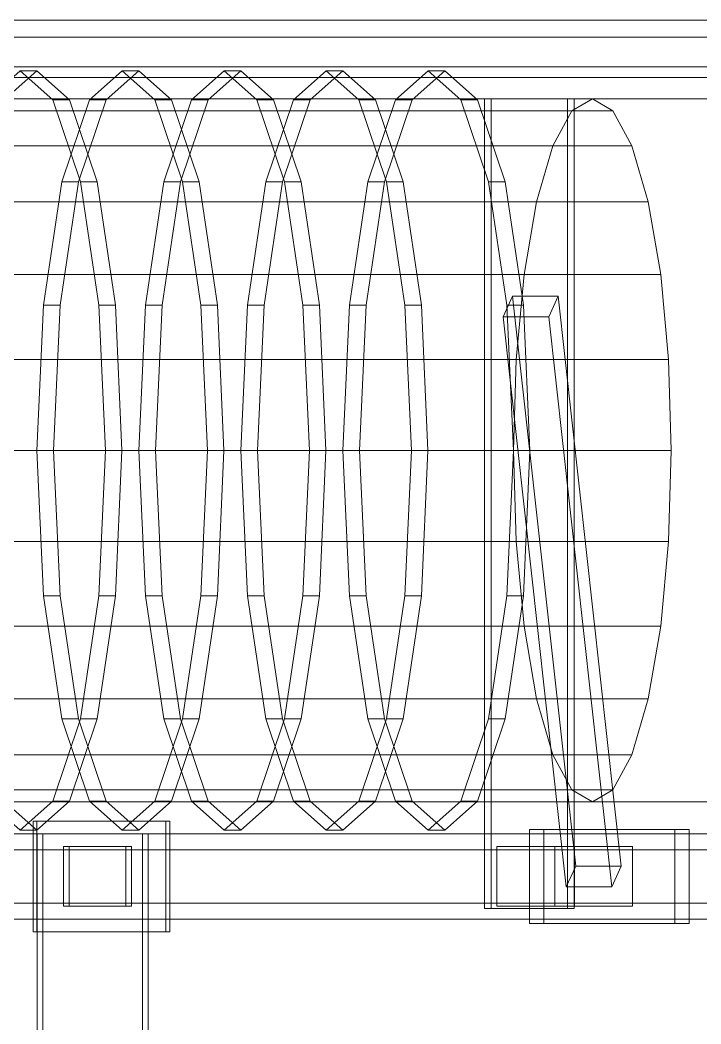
# Model space of a CAD drawing. Header units: millimetres. Extents: x -1970 to 59977, y -65068 to 6837.
# Drawn here: x 38251.3 to 38571.1, y -16589.2 to -16118 of the extents above; entities that cross this region are included whole.
import ezdxf

# ---------------------------------------------------------------- set-up
doc = ezdxf.new("R2010")
doc.units = ezdxf.units.MM
doc.layers.add('superior_C03', color=7, linetype='Continuous', lineweight=0)

msp = doc.modelspace()

# ---------------------------------------------------------------- linework, layer by layer
at = {"layer": 'superior_C03'}
for p, q in [((37780.974, -16118), (38930.916, -16118)), ((38947.59, -16118), (37797.647, -16118)), ((37780.974, -16126), (38930.916, -16126)), ((37797.647, -16126), (38947.59, -16126)), ((38604.046, -16140), (37697.802, -16140)), ((37700.048, -16140), (38606.292, -16140)), ((38236.051, -16155.365), (38251.365, -16141.8)), ((38259.161, -16141.8), (38243.846, -16155.365)), ((38251.365, -16141.8), (38266.68, -16155.365)), ((38259.161, -16141.8), (38251.365, -16141.8)), ((38274.476, -16155.365), (38259.161, -16141.8)), ((38283.961, -16155.365), (38299.276, -16141.8)), ((38307.072, -16141.8), (38291.757, -16155.365)), ((38299.276, -16141.8), (38314.591, -16155.365)), ((38307.072, -16141.8), (38299.276, -16141.8)), ((38322.387, -16155.365), (38307.072, -16141.8)), ((38331.872, -16155.365), (38347.187, -16141.8)), ((38354.983, -16141.8), (38339.668, -16155.365)), ((38347.187, -16141.8), (38362.502, -16155.365)), ((38354.983, -16141.8), (38347.187, -16141.8)), ((38370.297, -16155.365), (38354.983, -16141.8)), ((38379.783, -16155.365), (38395.098, -16141.8)), ((38402.893, -16141.8), (38387.579, -16155.365)), ((38395.098, -16141.8), (38410.412, -16155.365)), ((38402.893, -16141.8), (38395.098, -16141.8)), ((38418.208, -16155.365), (38402.893, -16141.8)), ((38427.694, -16155.365), (38443.008, -16141.8)), ((38450.804, -16141.8), (38435.489, -16155.365)), ((38443.008, -16141.8), (38458.323, -16155.365)), ((38450.804, -16141.8), (38443.008, -16141.8)), ((38466.119, -16155.365), (38450.804, -16141.8)), ((37782.134, -16145), (38927.52, -16145)), ((38928.203, -16145), (37782.817, -16145)), ((37791.863, -16145), (38943.597, -16145)), ((38943.866, -16145), (37792.132, -16145)), ((37782.134, -16155), (38927.52, -16155)), ((37782.817, -16155), (38928.203, -16155)), ((37791.863, -16155), (38943.597, -16155)), ((37792.132, -16155), (38943.866, -16155)), ((38520.153, -16155), (37886.756, -16155)), ((38576.697, -16155), (37904.322, -16155)), ((37912.182, -16155), (38584.557, -16155)), ((38266.68, -16155.365), (38279.663, -16193.994)), ((38266.68, -16155.365), (38274.476, -16155.365)), ((38270.978, -16193.994), (38283.961, -16155.365)), ((38287.459, -16193.994), (38274.476, -16155.365)), ((38291.757, -16155.365), (38278.774, -16193.994)), ((38283.961, -16155.365), (38291.757, -16155.365)), ((38314.591, -16155.365), (38327.574, -16193.994)), ((38314.591, -16155.365), (38322.387, -16155.365)), ((38318.889, -16193.994), (38331.872, -16155.365)), ((38335.37, -16193.994), (38322.387, -16155.365)), ((38339.668, -16155.365), (38326.684, -16193.994)), ((38331.872, -16155.365), (38339.668, -16155.365)), ((38362.502, -16155.365), (38375.485, -16193.994)), ((38362.502, -16155.365), (38370.297, -16155.365)), ((38366.8, -16193.994), (38379.783, -16155.365)), ((38383.281, -16193.994), (38370.297, -16155.365)), ((38387.579, -16155.365), (38374.595, -16193.994)), ((38379.783, -16155.365), (38387.579, -16155.365)), ((38410.412, -16155.365), (38423.396, -16193.994)), ((38410.412, -16155.365), (38418.208, -16155.365)), ((38414.71, -16193.994), (38427.694, -16155.365)), ((38431.191, -16193.994), (38418.208, -16155.365)), ((38435.489, -16155.365), (38422.506, -16193.994)), ((38427.694, -16155.365), (38435.489, -16155.365)), ((38458.323, -16155.365), (38471.307, -16193.994)), ((38458.323, -16155.365), (38466.119, -16155.365)), ((38479.102, -16193.994), (38466.119, -16155.365)), ((38508.397, -16155), (38469.419, -16155)), ((38469.419, -16155), (38469.419, -16535)), ((38472.563, -16155), (38469.419, -16155)), ((38472.563, -16535), (38472.563, -16155)), ((38472.563, -16155), (38511.541, -16155)), ((38508.397, -16535), (38508.397, -16155)), ((38508.397, -16155), (38511.541, -16155)), ((38520.153, -16155), (38510.562, -16160.622)), ((38511.541, -16155), (38511.541, -16535)), ((38529.743, -16160.622), (38520.153, -16155)), ((37877.166, -16160.622), (38510.562, -16160.622)), ((37896.347, -16160.622), (38529.743, -16160.622)), ((38510.562, -16160.622), (38501.625, -16177.106)), ((38538.68, -16177.106), (38529.743, -16160.622)), ((37868.229, -16177.106), (38501.625, -16177.106)), ((37905.284, -16177.106), (38538.68, -16177.106)), ((38501.625, -16177.106), (38493.951, -16203.327)), ((38546.355, -16203.327), (38538.68, -16177.106)), ((38262.303, -16251.806), (38270.978, -16193.994)), ((38278.774, -16193.994), (38270.099, -16251.806)), ((38270.978, -16193.994), (38278.774, -16193.994)), ((38279.663, -16193.994), (38288.339, -16251.806)), ((38279.663, -16193.994), (38287.459, -16193.994)), ((38296.134, -16251.806), (38287.459, -16193.994)), ((38310.214, -16251.806), (38318.889, -16193.994)), ((38326.684, -16193.994), (38318.009, -16251.806)), ((38318.889, -16193.994), (38326.684, -16193.994)), ((38327.574, -16193.994), (38336.249, -16251.806)), ((38327.574, -16193.994), (38335.37, -16193.994)), ((38344.045, -16251.806), (38335.37, -16193.994)), ((38358.124, -16251.806), (38366.8, -16193.994)), ((38374.595, -16193.994), (38365.92, -16251.806)), ((38366.8, -16193.994), (38374.595, -16193.994)), ((38375.485, -16193.994), (38384.16, -16251.806)), ((38375.485, -16193.994), (38383.281, -16193.994)), ((38391.956, -16251.806), (38383.281, -16193.994)), ((38406.035, -16251.806), (38414.71, -16193.994)), ((38422.506, -16193.994), (38413.831, -16251.806)), ((38414.71, -16193.994), (38422.506, -16193.994)), ((38423.396, -16193.994), (38432.071, -16251.806)), ((38423.396, -16193.994), (38431.191, -16193.994)), ((38439.867, -16251.806), (38431.191, -16193.994)), ((38471.307, -16193.994), (38479.982, -16251.806)), ((38471.307, -16193.994), (38479.102, -16193.994)), ((38487.777, -16251.806), (38479.102, -16193.994)), ((37860.554, -16203.327), (38493.951, -16203.327)), ((37912.958, -16203.327), (38546.355, -16203.327)), ((38493.951, -16203.327), (38488.062, -16237.5)), ((38552.244, -16237.5), (38546.355, -16203.327)), ((37854.666, -16237.5), (38488.062, -16237.5)), ((37918.847, -16237.5), (38552.244, -16237.5)), ((38488.062, -16237.5), (38484.36, -16277.295)), ((38555.945, -16277.295), (38552.244, -16237.5)), ((38259.257, -16320), (38262.303, -16251.806)), ((38262.303, -16251.806), (38270.099, -16251.806)), ((38270.099, -16251.806), (38267.052, -16320)), ((38288.339, -16251.806), (38291.385, -16320)), ((38288.339, -16251.806), (38296.134, -16251.806)), ((38299.18, -16320), (38296.134, -16251.806)), ((38307.167, -16320), (38310.214, -16251.806)), ((38310.214, -16251.806), (38318.009, -16251.806)), ((38318.009, -16251.806), (38314.963, -16320)), ((38336.249, -16251.806), (38339.296, -16320)), ((38336.249, -16251.806), (38344.045, -16251.806)), ((38347.091, -16320), (38344.045, -16251.806)), ((38355.078, -16320), (38358.124, -16251.806)), ((38358.124, -16251.806), (38365.92, -16251.806)), ((38365.92, -16251.806), (38362.874, -16320)), ((38384.16, -16251.806), (38387.206, -16320)), ((38384.16, -16251.806), (38391.956, -16251.806)), ((38395.002, -16320), (38391.956, -16251.806)), ((38402.989, -16320), (38406.035, -16251.806)), ((38406.035, -16251.806), (38413.831, -16251.806)), ((38413.831, -16251.806), (38410.785, -16320)), ((38432.071, -16251.806), (38435.117, -16320)), ((38432.071, -16251.806), (38439.867, -16251.806)), ((38442.913, -16320), (38439.867, -16251.806)), ((38482.65, -16247.632), (38478.22, -16257.368)), ((38479.982, -16251.806), (38483.028, -16320)), ((38479.982, -16251.806), (38487.777, -16251.806)), ((38504.088, -16247.632), (38482.65, -16247.632)), ((38512.294, -16515.132), (38482.65, -16247.632)), ((38490.824, -16320), (38487.777, -16251.806)), ((38499.658, -16257.368), (38504.088, -16247.632)), ((38533.732, -16515.132), (38504.088, -16247.632)), ((38478.22, -16257.368), (38499.658, -16257.368)), ((38478.22, -16257.368), (38507.864, -16524.868)), ((38529.302, -16524.868), (38499.658, -16257.368)), ((37850.964, -16277.295), (38484.36, -16277.295)), ((37922.549, -16277.295), (38555.945, -16277.295)), ((38484.36, -16277.295), (38483.098, -16320)), ((38557.208, -16320), (38555.945, -16277.295)), ((37849.701, -16320), (38483.098, -16320)), ((37923.811, -16320), (38557.208, -16320)), ((38262.303, -16388.194), (38259.257, -16320)), ((38259.257, -16320), (38267.052, -16320)), ((38267.052, -16320), (38270.099, -16388.194)), ((38291.385, -16320), (38288.339, -16388.194)), ((38291.385, -16320), (38299.18, -16320)), ((38296.134, -16388.194), (38299.18, -16320)), ((38310.214, -16388.194), (38307.167, -16320)), ((38307.167, -16320), (38314.963, -16320)), ((38314.963, -16320), (38318.009, -16388.194)), ((38339.296, -16320), (38336.249, -16388.194)), ((38339.296, -16320), (38347.091, -16320)), ((38344.045, -16388.194), (38347.091, -16320)), ((38358.124, -16388.194), (38355.078, -16320)), ((38355.078, -16320), (38362.874, -16320)), ((38362.874, -16320), (38365.92, -16388.194)), ((38387.206, -16320), (38384.16, -16388.194)), ((38387.206, -16320), (38395.002, -16320)), ((38391.956, -16388.194), (38395.002, -16320)), ((38406.035, -16388.194), (38402.989, -16320)), ((38402.989, -16320), (38410.785, -16320)), ((38410.785, -16320), (38413.831, -16388.194)), ((38435.117, -16320), (38432.071, -16388.194)), ((38435.117, -16320), (38442.913, -16320)), ((38439.867, -16388.194), (38442.913, -16320)), ((38483.028, -16320), (38479.982, -16388.194)), ((38483.028, -16320), (38490.824, -16320)), ((38483.098, -16320), (38484.36, -16362.705)), ((38487.777, -16388.194), (38490.824, -16320)), ((38555.945, -16362.705), (38557.208, -16320)), ((37850.964, -16362.705), (38484.36, -16362.705)), ((37922.549, -16362.705), (38555.945, -16362.705)), ((38484.36, -16362.705), (38488.062, -16402.5)), ((38552.244, -16402.5), (38555.945, -16362.705)), ((38270.978, -16446.006), (38262.303, -16388.194)), ((38262.303, -16388.194), (38270.099, -16388.194)), ((38270.099, -16388.194), (38278.774, -16446.006)), ((38288.339, -16388.194), (38279.663, -16446.006)), ((38287.459, -16446.006), (38296.134, -16388.194)), ((38288.339, -16388.194), (38296.134, -16388.194)), ((38318.889, -16446.006), (38310.214, -16388.194)), ((38310.214, -16388.194), (38318.009, -16388.194)), ((38318.009, -16388.194), (38326.684, -16446.006)), ((38336.249, -16388.194), (38327.574, -16446.006)), ((38335.37, -16446.006), (38344.045, -16388.194)), ((38336.249, -16388.194), (38344.045, -16388.194)), ((38366.8, -16446.006), (38358.124, -16388.194)), ((38358.124, -16388.194), (38365.92, -16388.194)), ((38365.92, -16388.194), (38374.595, -16446.006)), ((38384.16, -16388.194), (38375.485, -16446.006)), ((38383.281, -16446.006), (38391.956, -16388.194)), ((38384.16, -16388.194), (38391.956, -16388.194)), ((38414.71, -16446.006), (38406.035, -16388.194)), ((38406.035, -16388.194), (38413.831, -16388.194)), ((38413.831, -16388.194), (38422.506, -16446.006)), ((38432.071, -16388.194), (38423.396, -16446.006)), ((38431.191, -16446.006), (38439.867, -16388.194)), ((38432.071, -16388.194), (38439.867, -16388.194)), ((38479.982, -16388.194), (38471.307, -16446.006)), ((38479.102, -16446.006), (38487.777, -16388.194)), ((38479.982, -16388.194), (38487.777, -16388.194)), ((37854.666, -16402.5), (38488.062, -16402.5)), ((37918.847, -16402.5), (38552.244, -16402.5)), ((38488.062, -16402.5), (38493.951, -16436.673)), ((38546.355, -16436.673), (38552.244, -16402.5)), ((37860.554, -16436.673), (38493.951, -16436.673)), ((37912.958, -16436.673), (38546.355, -16436.673)), ((38493.951, -16436.673), (38501.625, -16462.894)), ((38538.68, -16462.894), (38546.355, -16436.673)), ((38279.663, -16446.006), (38266.68, -16484.635)), ((38283.961, -16484.635), (38270.978, -16446.006)), ((38270.978, -16446.006), (38278.774, -16446.006)), ((38274.476, -16484.635), (38287.459, -16446.006)), ((38278.774, -16446.006), (38291.757, -16484.635)), ((38279.663, -16446.006), (38287.459, -16446.006)), ((38327.574, -16446.006), (38314.591, -16484.635)), ((38331.872, -16484.635), (38318.889, -16446.006)), ((38318.889, -16446.006), (38326.684, -16446.006)), ((38322.387, -16484.635), (38335.37, -16446.006)), ((38326.684, -16446.006), (38339.668, -16484.635)), ((38327.574, -16446.006), (38335.37, -16446.006)), ((38375.485, -16446.006), (38362.502, -16484.635)), ((38379.783, -16484.635), (38366.8, -16446.006)), ((38366.8, -16446.006), (38374.595, -16446.006)), ((38370.297, -16484.635), (38383.281, -16446.006)), ((38374.595, -16446.006), (38387.579, -16484.635)), ((38375.485, -16446.006), (38383.281, -16446.006)), ((38423.396, -16446.006), (38410.412, -16484.635)), ((38427.694, -16484.635), (38414.71, -16446.006)), ((38414.71, -16446.006), (38422.506, -16446.006)), ((38418.208, -16484.635), (38431.191, -16446.006)), ((38422.506, -16446.006), (38435.489, -16484.635)), ((38423.396, -16446.006), (38431.191, -16446.006)), ((38471.307, -16446.006), (38458.323, -16484.635)), ((38466.119, -16484.635), (38479.102, -16446.006)), ((38471.307, -16446.006), (38479.102, -16446.006)), ((37868.229, -16462.894), (38501.625, -16462.894)), ((37905.284, -16462.894), (38538.68, -16462.894)), ((38501.625, -16462.894), (38510.562, -16479.378)), ((38529.743, -16479.378), (38538.68, -16462.894)), ((37877.166, -16479.378), (38510.562, -16479.378)), ((37896.347, -16479.378), (38529.743, -16479.378)), ((38510.562, -16479.378), (38520.153, -16485)), ((38520.153, -16485), (38529.743, -16479.378)), ((37886.756, -16485), (38520.153, -16485)), ((37904.322, -16485), (38576.697, -16485)), ((38584.557, -16485), (37912.182, -16485)), ((38251.365, -16498.2), (38236.051, -16484.635)), ((38243.846, -16484.635), (38259.161, -16498.2)), ((38266.68, -16484.635), (38251.365, -16498.2)), ((38259.161, -16498.2), (38274.476, -16484.635)), ((38266.68, -16484.635), (38274.476, -16484.635)), ((38299.276, -16498.2), (38283.961, -16484.635)), ((38283.961, -16484.635), (38291.757, -16484.635)), ((38291.757, -16484.635), (38307.072, -16498.2)), ((38314.591, -16484.635), (38299.276, -16498.2)), ((38307.072, -16498.2), (38322.387, -16484.635)), ((38314.591, -16484.635), (38322.387, -16484.635)), ((38347.187, -16498.2), (38331.872, -16484.635)), ((38331.872, -16484.635), (38339.668, -16484.635)), ((38339.668, -16484.635), (38354.983, -16498.2)), ((38362.502, -16484.635), (38347.187, -16498.2)), ((38354.983, -16498.2), (38370.297, -16484.635)), ((38362.502, -16484.635), (38370.297, -16484.635)), ((38395.098, -16498.2), (38379.783, -16484.635)), ((38379.783, -16484.635), (38387.579, -16484.635)), ((38387.579, -16484.635), (38402.893, -16498.2)), ((38410.412, -16484.635), (38395.098, -16498.2)), ((38402.893, -16498.2), (38418.208, -16484.635)), ((38410.412, -16484.635), (38418.208, -16484.635)), ((38443.008, -16498.2), (38427.694, -16484.635)), ((38427.694, -16484.635), (38435.489, -16484.635)), ((38435.489, -16484.635), (38450.804, -16498.2)), ((38458.323, -16484.635), (38443.008, -16498.2)), ((38450.804, -16498.2), (38466.119, -16484.635)), ((38458.323, -16484.635), (38466.119, -16484.635)), ((38319.795, -16494), (38257.43, -16494)), ((38257.43, -16494), (38257.43, -16546)), ((38259.227, -16494), (38257.43, -16494)), ((38259.227, -16546), (38259.227, -16494)), ((38259.227, -16494), (38321.592, -16494)), ((38319.795, -16546), (38319.795, -16494)), ((38319.795, -16494), (38321.592, -16494)), ((38321.592, -16494), (38321.592, -16546)), ((38691.362, -16500), (27582.557, -16500)), ((27583.456, -16500), (38692.26, -16500)), ((37697.802, -16500), (38604.046, -16500)), ((38606.292, -16500), (37700.048, -16500)), ((38942.622, -16500), (37968.165, -16500)), ((37977.148, -16500), (38951.605, -16500)), ((39016.507, -16500), (38042.051, -16500)), ((38053.279, -16500), (39027.736, -16500)), ((38251.365, -16498.2), (38259.161, -16498.2)), ((38308.873, -16500), (38259.37, -16500)), ((38259.37, -16500), (38259.37, -19500)), ((38262.065, -16500), (38259.37, -16500)), ((38262.065, -19500), (38262.065, -16500)), ((38262.065, -16500), (38311.567, -16500)), ((38299.276, -16498.2), (38307.072, -16498.2)), ((38308.873, -19500), (38308.873, -16500)), ((38308.873, -16500), (38311.567, -16500)), ((38311.567, -16500), (38311.567, -19500)), ((38347.187, -16498.2), (38354.983, -16498.2)), ((38395.098, -16498.2), (38402.893, -16498.2)), ((38443.008, -16498.2), (38450.804, -16498.2)), ((38558.834, -16498), (38490.622, -16498)), ((38490.622, -16498), (38490.622, -16542)), ((38497.359, -16498), (38490.622, -16498)), ((38497.359, -16542), (38497.359, -16498)), ((38497.359, -16498), (38565.571, -16498)), ((38558.834, -16542), (38558.834, -16498)), ((38558.834, -16498), (38565.571, -16498)), ((38565.571, -16498), (38565.571, -16542)), ((38300.984, -16506), (38271.75, -16506)), ((38271.75, -16506), (38271.75, -16534)), ((38274.445, -16506), (38271.75, -16506)), ((38274.445, -16534), (38274.445, -16506)), ((38274.445, -16506), (38303.679, -16506)), ((38300.984, -16534), (38300.984, -16506)), ((38300.984, -16506), (38303.679, -16506)), ((38303.679, -16506), (38303.679, -16534)), ((38502.551, -16506), (38475.266, -16506)), ((38475.266, -16506), (38475.266, -16534)), ((38511.76, -16506), (38475.266, -16506)), ((38502.551, -16534), (38502.551, -16506)), ((38502.551, -16506), (38539.044, -16506)), ((38511.76, -16534), (38511.76, -16506)), ((38511.76, -16506), (38539.044, -16506)), ((38539.044, -16506), (38539.044, -16534)), ((37971.221, -16507.5), (39020.686, -16507.5)), ((39023.557, -16507.5), (37974.092, -16507.5)), ((38507.864, -16524.868), (38512.294, -16515.132)), ((38512.294, -16515.132), (38533.732, -16515.132)), ((38533.732, -16515.132), (38529.302, -16524.868)), ((38529.302, -16524.868), (38507.864, -16524.868)), ((37971.221, -16532.5), (39020.686, -16532.5)), ((37974.092, -16532.5), (39023.557, -16532.5)), ((38271.75, -16534), (38300.984, -16534)), ((38271.75, -16534), (38274.445, -16534)), ((38303.679, -16534), (38274.445, -16534)), ((38303.679, -16534), (38300.984, -16534)), ((38475.266, -16534), (38502.551, -16534)), ((38475.266, -16534), (38511.76, -16534)), ((38539.044, -16534), (38502.551, -16534)), ((38539.044, -16534), (38511.76, -16534)), ((38469.419, -16535), (38508.397, -16535)), ((38469.419, -16535), (38472.563, -16535)), ((38511.541, -16535), (38472.563, -16535)), ((38511.541, -16535), (38508.397, -16535)), ((37968.165, -16540), (38942.622, -16540)), ((37977.148, -16540), (38951.605, -16540)), ((38042.051, -16540), (39016.507, -16540)), ((38053.279, -16540), (39027.736, -16540)), ((38490.622, -16542), (38558.834, -16542)), ((38490.622, -16542), (38497.359, -16542)), ((38565.571, -16542), (38497.359, -16542)), ((38565.571, -16542), (38558.834, -16542)), ((38257.43, -16546), (38319.795, -16546)), ((38257.43, -16546), (38259.227, -16546)), ((38321.592, -16546), (38259.227, -16546)), ((38321.592, -16546), (38319.795, -16546))]:
    msp.add_line(p, q, dxfattribs=at)

doc.saveas('drawing.dxf')
